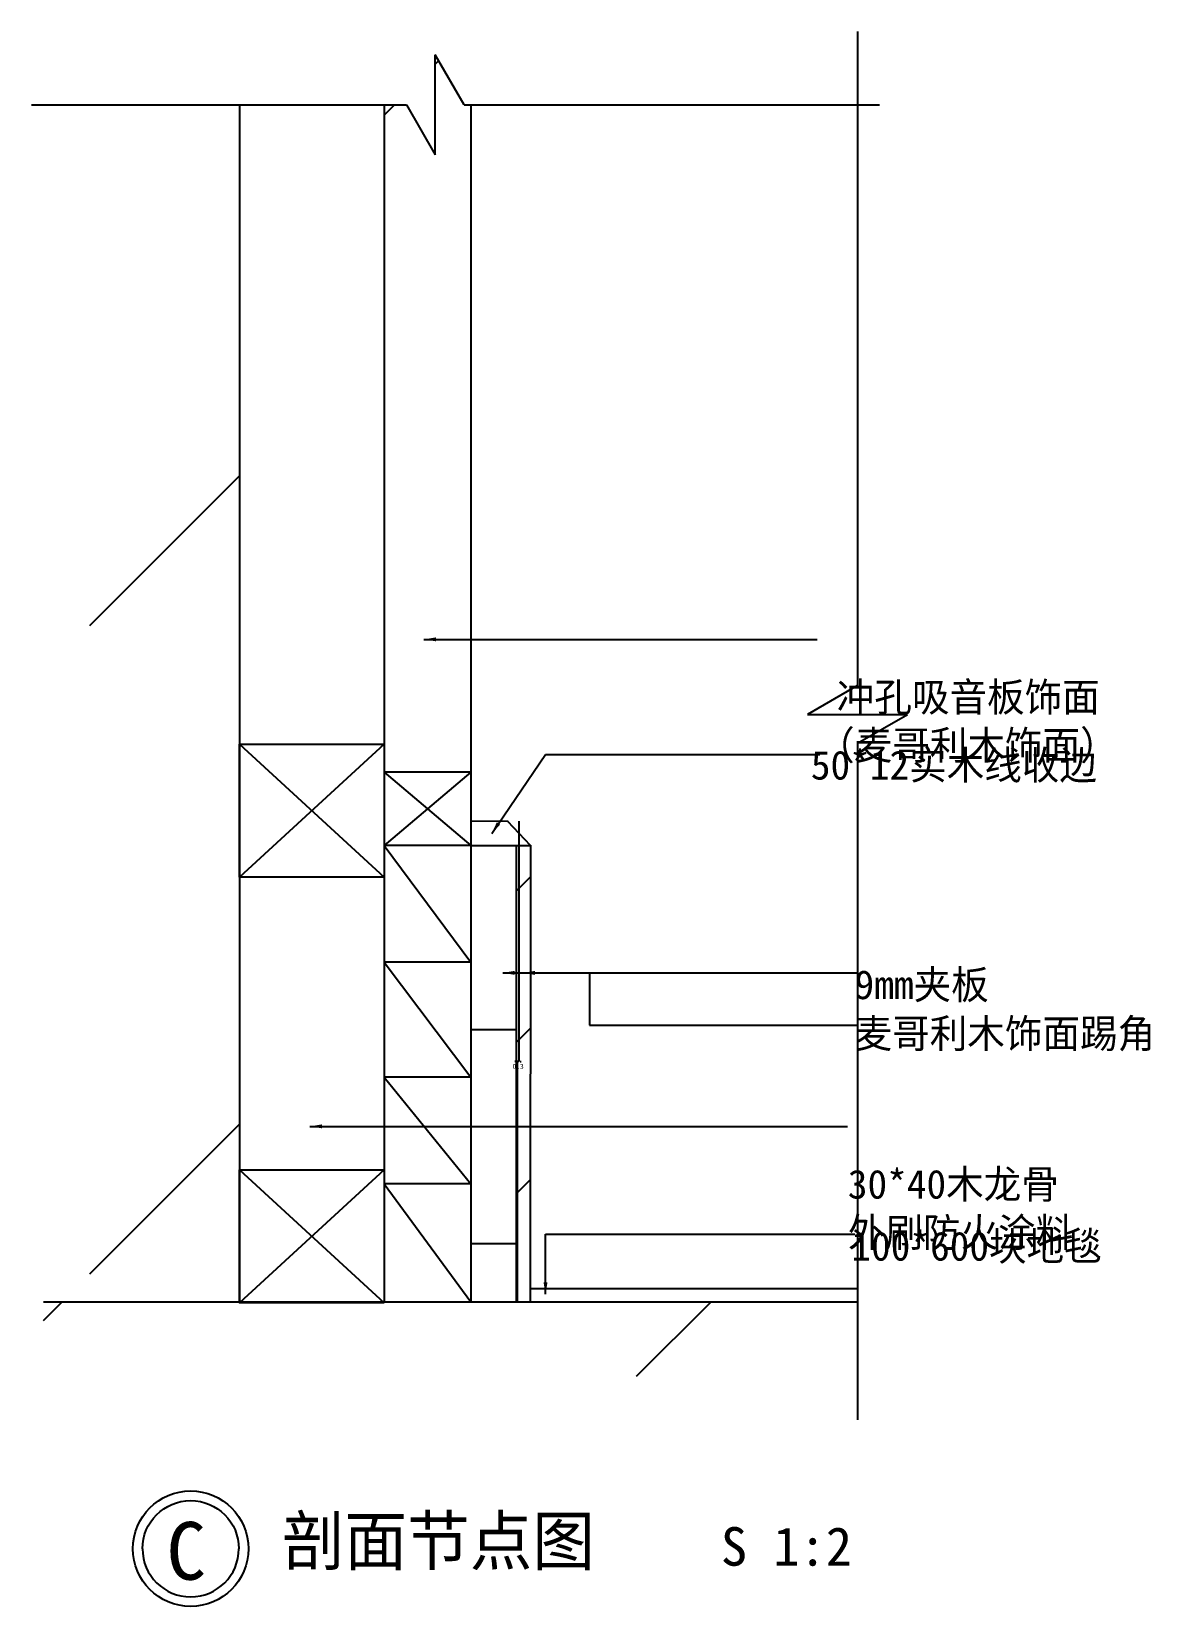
# Model space of a CAD drawing. Header units: metres. Extents: x -104276 to -104043, y -71195 to -70868.
import ezdxf

# ---------------------------------------------------------------- set-up
doc = ezdxf.new("R2010")
doc.units = ezdxf.units.M
for name, color, linetype in [('10', 8, 'Continuous'), ('16', 3, 'Continuous'), ('20', 1, 'Continuous'), ('3', 2, 'Continuous'), ('6', 1, 'Continuous'), ('7', 7, 'Continuous'), ('8', 7, 'Continuous'), ('PUB_TEXT', 7, 'Continuous')]:
    doc.layers.add(name, color=color, linetype=linetype)
doc.dimstyles.get("Standard").update_dxf_attribs({"dimtxt": 2.5, "dimasz": 2.5, "dimexe": 1.25, "dimexo": 0.625, "dimtad": 1, "dimcen": 2.5, "dimazin": 3, "dimtfac": 1, "dimtmove": 0, "dimatfit": 3})

# ---------------------------------------------------------------- blocks, each defined once
blk = doc.blocks.new('HY-4')
at = {"layer": '20'}
for points in [[(-5, 0, -1), (5, 0, -1)], [(-5, 0, 1), (5, 0, 1)]]:
    blk.add_lwpolyline(points, format="xyb", dxfattribs=at)
blk.add_circle((0, 0), 6, dxfattribs=at)
blk.add_circle((0, 0), 6, dxfattribs=at)
blk = doc.blocks.new('_CLOSEDFILLED')
at = {"color": 0, "linetype": 'BYBLOCK'}
blk.add_solid([(-1, 0.2), (0, 0), (-1, -0.2)], dxfattribs=at)
blk = doc.blocks.new('*D1')
for p, q in [((-104174.35, -71032.23), (-104174.35, -71082.12)), ((-104174.9, -71082.12), (-104175.15, -71082.12)), ((-104174.65, -71132.01), (-104174.65, -71082.12)), ((-104174.35, -71082.12), (-104174.65, -71082.12)), ((-104174.1, -71082.12), (-104173.85, -71082.12))]:
    blk.add_line(p, q)
at = {"layer": 'Defpoints'}
for p in [(-104174.35, -71032.23), (-104174.35, -71082.12), (-104174.65, -71132.01)]:
    blk.add_point(p, dxfattribs=at)
at = {"layer": 'PUB_TEXT', "xscale": 0.25, "yscale": 0.25, "rotation": 180}
blk.add_blockref('_CLOSEDFILLED', (-104174.65, -71082.12), dxfattribs=at)
at = {"layer": 'PUB_TEXT', "xscale": 0.25, "yscale": 0.25}
blk.add_blockref('_CLOSEDFILLED', (-104174.35, -71082.12), dxfattribs=at)
at = {"layer": 'PUB_TEXT', "insert": (-104174.5, -71083.245), "char_height": 1, "attachment_point": 5}
blk.add_mtext('0,3', dxfattribs=at)

msp = doc.modelspace()

# ---------------------------------------------------------------- hatches: boundary and pattern name
at = {"layer": '10'}
h = msp.add_hatch(dxfattribs=at)
h.set_pattern_fill('ANSI32', scale=20)
h.paths.add_polyline_path([(-104202.31, -71022.01), (-104184.31, -71022.01), (-104184.31, -70883.43), (-104185.72, -70883.43), (-104191.71, -70873.06), (-104191.71, -70893.8), (-104197.7, -70883.43), (-104202.31, -70883.43)])
h = msp.add_hatch(dxfattribs=at)
h.set_pattern_fill('ANSI31', scale=30)
h.paths.add_polyline_path([(-104232.31, -70883.43), (-104263.39, -70883.43), (-104263.39, -71132.23), (-104232.31, -71132.23), (-104232.31, -71092.23)])
h = msp.add_hatch(dxfattribs=at)
h.set_pattern_fill('AR-CONC', scale=3)
h.paths.add_polyline_path([(-104231.74, -70884.05), (-104262.82, -70884.05), (-104262.82, -71132.85), (-104231.74, -71132.85), (-104231.74, -71092.85)])
h = msp.add_hatch(dxfattribs=at)
h.set_pattern_fill('DOLMIT', scale=7)
h.paths.add_polyline_path([(-104174.93, -71039.05), (-104184.31, -71039.05), (-104184.31, -71133.83), (-104174.93, -71133.83)])
h = msp.add_hatch(dxfattribs=at)
h.set_pattern_fill('ANSI31', scale=7)
h.paths.add_polyline_path([(-104171.93, -71039.05), (-104174.93, -71039.05), (-104174.93, -71133.83), (-104171.97, -71133.83)])
h = msp.add_hatch(dxfattribs=at)
h.set_pattern_fill('AR-CONC', scale=2)
h.paths.add_polyline_path([(-104104.03, -71147.46), (-104104.03, -71132.01), (-104273.04, -71132.01), (-104273.04, -71147.46)])
h = msp.add_hatch(dxfattribs=at)
h.set_pattern_fill('ANSI31', scale=30)
h.paths.add_polyline_path([(-104104.03, -71147.46), (-104104.03, -71132.01), (-104273.04, -71132.01), (-104273.04, -71147.46)])

# ---------------------------------------------------------------- linework, layer by layer
for p, q in [((-104232.31, -71016.22), (-104202.31, -71043.82)), ((-104202.31, -71016.22), (-104232.31, -71043.82)), ((-104202.31, -71022.01), (-104184.31, -71037.23)), ((-104184.31, -71022.01), (-104202.31, -71037.23)), ((-104184.31, -71022.01), (-104202.31, -71022.01)), ((-104202.31, -71037.23), (-104184.31, -71061.5)), ((-104184.31, -71037.23), (-104202.31, -71037.23)), ((-104104.03, -71046.21), (-104104.03, -71046.21)), ((-104202.31, -71061.5), (-104184.31, -71085.34)), ((-104184.31, -71061.5), (-104202.31, -71061.5)), ((-104202.31, -71085.34), (-104184.31, -71107.53)), ((-104184.31, -71085.34), (-104202.31, -71085.34)), ((-104232.31, -71104.63), (-104202.31, -71132.23)), ((-104202.31, -71104.63), (-104232.31, -71132.23)), ((-104202.31, -71107.53), (-104184.31, -71132.01)), ((-104184.31, -71107.53), (-104202.31, -71107.53))]:
    msp.add_line(p, q, dxfattribs=at)
for points in [[(-104202.31, -71043.82), (-104232.31, -71043.82), (-104232.31, -71016.22), (-104202.31, -71016.22)], [(-104202.31, -71132.23), (-104232.31, -71132.23), (-104232.31, -71104.63), (-104202.31, -71104.63)]]:
    msp.add_lwpolyline(points, close=True, dxfattribs=at)
at = {"layer": '16'}
msp.add_line((-104202.31, -70883.43), (-104202.31, -71132.23), dxfattribs=at)
at = {"layer": '20'}
for p, q in [((-104104.03, -70868.19), (-104104.03, -71004.04)), ((-104185.72, -70883.43), (-104191.71, -70873.06)), ((-104191.71, -70893.8), (-104191.71, -70873.06)), ((-104275.52, -70883.43), (-104197.7, -70883.43)), ((-104197.7, -70883.43), (-104191.71, -70893.8)), ((-104185.72, -70883.43), (-104099.48, -70883.43)), ((-104104.03, -71004.04), (-104114.4, -71010.02)), ((-104114.4, -71010.02), (-104093.67, -71010.02)), ((-104104.03, -71016.01), (-104093.67, -71010.02)), ((-104104.03, -71016.01), (-104104.03, -71156.53))]:
    msp.add_line(p, q, dxfattribs=at)
at = {"layer": '3'}
for p, q in [((-104232.31, -70883.43), (-104232.31, -71132.23)), ((-104273.04, -71132.01), (-104104.03, -71132.01))]:
    msp.add_line(p, q, dxfattribs=at)
at = {"layer": '6'}
for p, q in [((-104184.31, -70883.43), (-104184.31, -71132.23)), ((-104171.91, -71037.23), (-104176.61, -71032.25)), ((-104174.93, -71037.23), (-104174.93, -71132.23)), ((-104171.93, -71037.21), (-104171.97, -71132.23)), ((-104171.97, -71129.23), (-104104.03, -71129.23))]:
    msp.add_line(p, q, dxfattribs=at)
msp.add_lwpolyline([(-104176.59, -71032.24), (-104184.29, -71032.23), (-104184.29, -71037.23), (-104171.91, -71037.23)], dxfattribs=at)
at = {"layer": '7'}
for p, q in [((-104159.66, -71063.79), (-104159.66, -71074.54)), ((-104159.66, -71074.54), (-104104.03, -71074.54))]:
    msp.add_line(p, q, dxfattribs=at)

# ---------------------------------------------------------------- block references
at = {"layer": '8', "xscale": 2, "yscale": 2, "zscale": 2}
msp.add_blockref('HY-4', (-104242.48, -71183.31), dxfattribs=at)

# ---------------------------------------------------------------- texts
for s, height, p in [('C', 12, (-104247.5, -71189.75)), ('剖面节点图', 10, (-104223.55, -71186.69)), ('S 1:2', 8, (-104132.39, -71186.83))]:
    msp.add_text(s, height=height).set_placement(p)
at = {"layer": 'PUB_TEXT', "char_height": 6, "attachment_point": 1}
for s, insert in [(' 冲孔吸音板饰面\\P（麦哥利木饰面）', (-104112.42, -71003.42)), ('50*12实木线收边', (-104113.73, -71017.56)), ('9mm夹板', (-104104.64, -71063.16)), ('麦哥利木饰面踢角', (-104104.64, -71073.3)), ('30*40木龙骨\\P外刷防火涂料', (-104106.05, -71104.6)), ('100*600块地毯', (-104105.31, -71117.47))]:
    msp.add_mtext(s, dxfattribs=dict(at, insert=insert))

# ---------------------------------------------------------------- dimensions: what is measured, and where the dimension line sits
at = {"layer": 'PUB_TEXT'}
dim = msp.add_linear_dim(base=(-104174.35, -71082.12), p1=(-104174.35, -71032.23), p2=(-104174.65, -71132.01), dimstyle='Standard', dxfattribs=at)
dim.commit()
dim.dimension.update_dxf_attribs({"geometry": '*D1', "text_midpoint": (-104174.5, -71083.245)})

# ---------------------------------------------------------------- leaders
at = {"layer": '7'}
for points in [[(-104194.05, -70994.44), (-104112.42, -70994.44)], [(-104179.98, -71034.73), (-104168.81, -71018.34), (-104111.85, -71018.34)], [(-104177.7, -71063.71), (-104104.69, -71063.71)], [(-104173.52, -71063.71), (-104104.03, -71063.71)], [(-104217.71, -71095.59), (-104106.15, -71095.59)], [(-104168.81, -71130.45), (-104168.81, -71117.97), (-104104.59, -71117.97)]]:
    msp.add_leader(points, dimstyle='Standard', dxfattribs=at)

doc.saveas('drawing.dxf')
